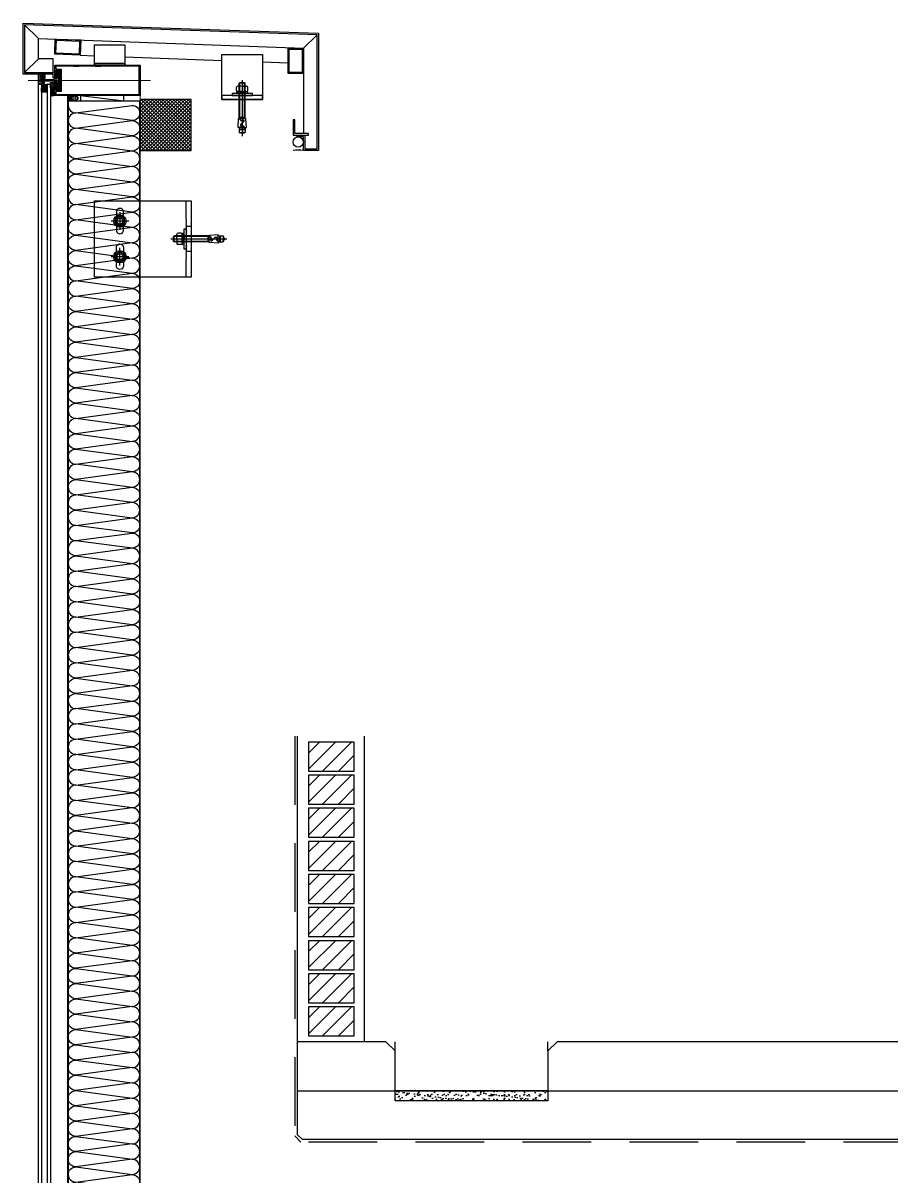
# Model space of a CAD drawing. Header units: millimetres. Extents: x 19868 to 801382, y -4805 to 85279.
# Drawn here: x 507508 to 509213, y 48114 to 50379 of the extents above; entities that cross this region are included whole.
import ezdxf

# ---------------------------------------------------------------- set-up
doc = ezdxf.new("R2010")
doc.units = ezdxf.units.MM
doc.header["$LTSCALE"] = 250
for name, pattern in [('CENTER2', [28.575, 19.05, -3.175, 3.175, -3.175]), ('HID', [2.8, 1.8, -1]), ('HIDDEN', [9.525, 6.35, -3.175])]:
    doc.linetypes.add(name, pattern=pattern)
for name, color, linetype in [('0-Sheet', 7, 'Continuous'), ('A-ETC', 8, 'Continuous'), ('A-ETC-8', 8, 'Continuous'), ('A-FIN', 6, 'Continuous'), ('A-FIN-8', 8, 'Continuous'), ('A-FIN-9', 7, 'Continuous'), ('A-HAT', 252, 'Continuous'), ('A-HAT-9', 9, 'Continuous'), ('A-HAT-WIREMESH', 9, 'g_mesh'), ('A-WALL', 3, 'Continuous'), ('A-WIN', 4, 'Continuous'), ('A-WP', 1, 'HID'), ('B-AR', 7, 'Continuous'), ('EGI', 6, 'Continuous'), ('fastener', 1, 'Continuous'), ('GLASS', 7, 'Continuous'), ('ISL', 251, 'Continuous'), ('polyamide', 6, 'Continuous'), ('S-TEEL', 4, 'Continuous'), ('SEALANT', 252, 'Continuous'), ('W200', 7, 'Continuous'), ('하부', 6, 'Continuous')]:
    doc.layers.add(name, color=color, linetype=linetype)
doc.layers.add('A-WIN-ELE', color=8, linetype='Continuous', lineweight=9)
doc.layers.add('CEN', color=1, linetype='Continuous', lineweight=9)
doc.layers.add('NOPLOT', color=191, linetype='Continuous', plot=False)
doc.styles.add('Gdim', font='')
doc.styles.get('Gdim').set_extended_font_data('Dotum')
doc.linetypes.add('g_mesh', pattern='A,10,-0.8,["X",Gdim,S=0.6,R=0,X=-0.15,Y=-0.3],-0.8', length=11.6)
pattern_1 = [(90, (-425974.36132, 38655.42335), (-0.15875, 0.079375), [0, -0.15875])]

# ---------------------------------------------------------------- blocks, each defined once
blk = doc.blocks.new('A$C17189e19')
at = {"layer": 'A-HAT-9'}
h = blk.add_hatch(dxfattribs=at)
h.set_pattern_fill('AR-SAND', color=256, scale=0.3)
h.set_pattern_definition([(37.5, (-113396.389, 321843.363), (-0.4800094, 14.6823971), [0, -11.5824, 0, -12.954, 0, -12.3825]), (7.5, (-113396.389, 321843.363), (13.4856985, 21.504753), [0, -6.2484, 0, -10.4394, 0, -4.0005]), (327.5, (-113405.761, 321843.363), (23.7297711, 0.04311554), [0, -3.81, 0, -13.716, 0, -17.907]), (317.5, (-113405.761, 321843.363), (22.9066936, 6.6878797), [0, -1.905, 0, -8.9916, 0, -10.287])])
h.paths.add_polyline_path([(0, -96), (300, -96), (300, -116), (0, -116)])
at = {"layer": 'A-FIN'}
for points in [[(-18, 0), (0, -18), (0, -116), (300, -116), (300, -18), (318, 0)], [(0, -96), (300, -96)]]:
    blk.add_lwpolyline(points, dxfattribs=at)
at = {"layer": 'NOPLOT'}
for p, q in [((0, -18), (0, 0)), ((300, -18), (300, 0))]:
    blk.add_line(p, q, dxfattribs=at)
blk = doc.blocks.new('A$Cd1522425')
at = {"layer": 'GLASS', "transparency": 33554687}
h = blk.add_hatch(dxfattribs=at)
h.set_pattern_fill('ANSI37', color=253, scale=10, angle=90, style=0)
h.set_pattern_definition([(315, (-508016.3903, -48556.2235), (0.8838834765, 0.8838834765), []), (45, (-508016.3903, -48556.2235), (-0.8838834765, 0.8838834765), [])])
h.paths.add_polyline_path([(38, -8.5, -0.198912), (38.3, -7.8, -0.112366), (25.7, -7.8, -0.198912), (26, -8.5), (26, -15.5), (27.1, -15.5), (27.1, -16.2, -0.414214), (27.8, -15.5), (36.3, -15.5, -0.414035), (37, -16.2), (37, -15.5), (38, -15.5)])
at = {"layer": 'SEALANT', "transparency": 33554687}
h = blk.add_hatch(dxfattribs=at)
h.set_pattern_fill('DOTS', color=253, scale=0.5)
h.set_pattern_definition([(360, (-494319.9528, 247536.4127), (0.396875, 0.79375), [0, -0.79375])])
edge = h.paths.add_edge_path()
edge.add_line((28.6, 1.5), (27.7, 1.6))
edge.add_line((27.7, 1.6), (26.8, 1.9))
edge.add_line((26.8, 1.9), (26, 2.3))
edge.add_line((26, 2.3), (25.3, 2.9))
edge.add_line((25.3, 2.9), (24.7, 3.6))
edge.add_line((24.7, 3.6), (24.2, 4.5))
edge.add_line((24.2, 4.5), (23.9, 5.4))
edge.add_line((23.9, 5.4), (23.8, 6.4))
edge.add_line((23.8, 6.4), (23.8, 7.4))
edge.add_line((23.8, 7.4), (23.9, 8.3))
edge.add_line((23.9, 8.3), (24.2, 9.3))
edge.add_line((24.2, 9.3), (24.7, 10.1))
edge.add_line((24.7, 10.1), (25.3, 10.8))
edge.add_line((25.3, 10.8), (26, 11.4))
edge.add_line((26, 11.4), (26.8, 11.9))
edge.add_line((26.8, 11.9), (27.7, 12.2))
edge.add_line((27.7, 12.2), (28.6, 12.2))
edge.add_line((28.6, 12.2), (28.6, 12.5))
edge.add_line((28.6, 12.5), (20, 12.5))
edge.add_arc((-80.5, 2), 101, -5.8538, 5.9479, ccw=False)
edge.add_arc((21, -8.5), 1, 90, 169.4027, ccw=False)
edge.add_line((21, -7.5), (25, -7.5))
edge.add_arc((33.7, 29.5), 38.1, 256.7521, 258.294)
edge.add_line((26, -7.7), (26, -1.5))
edge.add_line((26, -1.5), (24.2, -1.5))
edge.add_arc((24.2, 0), 1.5, 89.9999, 269.9999, ccw=False)
edge.add_line((24.2, 1.5), (28.6, 1.5))
h = blk.add_hatch(dxfattribs=at)
h.set_pattern_fill('DOTS', color=253, scale=0.5)
h.set_pattern_definition([(360, (-494319.9528, 247536.4127), (0.396875, 0.79375), [0, -0.79375])])
edge = h.paths.add_edge_path()
edge.add_line((24.7, 10.1), (25.3, 10.8))
edge.add_line((25.3, 10.8), (25.3, 10.8))
edge.add_line((25.3, 10.8), (26.9, 11.9))
edge.add_line((26.9, 11.9), (28.6, 12.5))
edge.add_line((28.6, 12.5), (20, 12.5))
edge.add_arc((-80.5, 2), 101, -5.8538, 5.9479, ccw=False)
edge.add_arc((21, -8.5), 1, 90, 169.4027, ccw=False)
edge.add_line((21, -7.5), (25, -7.5))
edge.add_arc((33.7, 29.5), 38.1, 256.7521, 258.294)
edge.add_line((26, -7.7), (26, -1.5))
edge.add_line((26, -1.5), (24.2, -1.5))
edge.add_arc((24.2, 0), 1.5, 89.9999, 269.9999, ccw=False)
edge.add_line((24.2, 1.5), (28.6, 1.5))
edge.add_arc((28.7, 6.2), 4.72, 214.6155, 269.1974, ccw=False)
edge.add_line((24.8, 3.5), (24.8, 3.5))
edge.add_line((24.8, 3.5), (24.7, 3.6))
edge.add_line((24.7, 3.6), (24.2, 4.5))
edge.add_line((24.2, 4.5), (23.9, 5.4))
edge.add_line((23.9, 5.4), (23.8, 6.4))
edge.add_line((23.8, 6.4), (23.8, 7.4))
edge.add_line((23.8, 7.4), (23.9, 8.3))
edge.add_line((23.9, 8.3), (24.2, 9.3))
edge.add_line((24.2, 9.3), (24.7, 10.1))
at = {"layer": 'SEALANT'}
h = blk.add_hatch(dxfattribs=at)
h.set_pattern_fill('DOTS', color=8, scale=10, angle=248.1986)
h.set_pattern_definition([(248.1986, (-594092.2372, -85667.5494), (0.4642384319, -0.52226806176), [0, -0.625])])
edge = h.paths.add_edge_path()
edge.add_ellipse((28.6, 6.9), major_axis=(0, 5.37), ratio=0.906309, start_angle=0, end_angle=360, ccw=False)
at = {"layer": 'SEALANT', "transparency": 33554687}
h = blk.add_hatch(dxfattribs=at)
h.set_pattern_fill('DOTS', color=253, scale=0.1, angle=270)
h.set_pattern_definition(pattern_1)
h.paths.add_polyline_path([(52.1, 2.7), (53.9, 2.7), (53.9, 3), (53.9, 3.8), (53.9, 4.5), (52.5, 4.5, -0.362029), (52, 4.9, -0.057613), (51.7, 2.5), (51.9, 2.7, -0.198912)])
at = {"layer": 'SEALANT'}
h = blk.add_hatch(dxfattribs=at)
h.set_pattern_fill('DOTS', color=8, scale=10, angle=248.1986)
h.set_pattern_definition([(248.1986, (-594092.2372, -85669.5494), (0.4642384319, -0.52226806176), [0, -0.625])])
edge = h.paths.add_edge_path()
edge.add_ellipse((28.6, -4.9), major_axis=(0, -3.37), ratio=1, start_angle=0, end_angle=360)
h = blk.add_hatch(dxfattribs=at)
h.set_pattern_fill('DASH', color=253, scale=0.5, angle=90, style=0)
h.set_pattern_definition([(270, (-531570.1055, 15906.2038), (1.5875, -1.5875), [1.5875, -1.5875])])
h.paths.add_polyline_path([(52, -14.5), (44, -14.5), (44, -4.5), (52, -4.5)])
at = {"layer": 'SEALANT', "transparency": 33554687}
h = blk.add_hatch(dxfattribs=at)
h.set_pattern_fill('ANSI37', color=253, scale=0.5)
h.set_pattern_definition([(225, (-449317.0087, -72922.338), (1.122532015, -1.122532015), []), (315, (-449317.0087, -72922.338), (1.122532015, 1.122532015), [])])
h.paths.add_polyline_path([(52, -14.5), (44, -14.5), (44, -31, -0.032752), (52, -30)])
h = blk.add_hatch(dxfattribs=at)
h.set_pattern_fill('DOTS', color=253, scale=0.1, angle=90)
h.set_pattern_definition(pattern_1)
h.paths.add_polyline_path([(52.1, -2.7), (53.9, -2.7), (53.9, -2.9), (53.9, -3.8), (53.9, -4.5), (52.5, -4.5, 0.362029), (52, -4.9, 0.057613), (51.7, -2.5), (51.9, -2.7, 0.198912)])
at = {"layer": 'B-AR'}
for points in [[(54.7, -19, 0.414214), (55.7, -20), (62, -20, 0.414214), (62.5, -19.5), (62.5, 19.5, 0.414214), (62, 20), (55.7, 20, 0.414214), (54.7, 19), (54.7, 4.7, -0.414214), (54.5, 4.5), (52.5, 4.5, -0.414214), (52, 5), (52, 30), (220, 30), (220, -30), (52, -30), (52, -5, -0.414214), (52.5, -4.5), (54.5, -4.5, -0.414214), (54.7, -4.7)], [(89.4, 28), (54.8, 28, 0.414214), (54.3, 27.5), (54.3, 22.7, 0.414214), (54.8, 22.2), (64.2, 22.2, -0.414214), (64.7, 21.7), (64.7, -21.7, -0.414214), (64.2, -22.2), (54.8, -22.2, 0.414214), (54.3, -22.7), (54.3, -27.5, 0.414214), (54.8, -28), (89.4, -28), (89.9, -27.5), (99.1, -27.5), (99.6, -28), (132.4, -28), (132.9, -27.5), (142.1, -27.5), (142.6, -28), (217, -28, 0.414214), (217.5, -27.5), (217.5, 27.5, 0.414214), (217, 28), (142.6, 28), (142.1, 27.5), (132.9, 27.5), (132.4, 28), (99.6, 28), (99.1, 27.5), (89.9, 27.5)], [(56.4, 2.7, 0.414214), (57.4, 3.7), (57.4, 4.6, -0.298217), (57.1, 5.1, -0.298217), (57.4, 5.5), (57.4, 16.3, -0.298217), (57.1, 16.8, -0.414214), (57.6, 17.3), (59.6, 17.3, -0.414214), (60.1, 16.8, -0.236068), (59.9, 16.4), (59.9, 0.4, -0.236068), (60.1, 0, -0.236068), (59.9, -0.4), (59.9, -16.4, -0.236068), (60.1, -16.8, -0.414214), (59.6, -17.3), (57.6, -17.3, -0.414214), (57.1, -16.8, -0.298217), (57.4, -16.3), (57.4, -5.5, -0.298217), (57.1, -5.1, -0.298217), (57.4, -4.6), (57.4, -3.7, 0.414214), (56.4, -2.7), (52.1, -2.7, -0.198912), (51.9, -2.7), (51, -1.8, 0.198911), (50.3, -1.5), (24.2, -1.5, -0.414214), (22.7, 0, -0.414214), (24.2, 1.5), (50.3, 1.5, 0.198912), (51, 1.8), (51.7, 2.5, -0.198912), (52.4, 2.7)]]:
    blk.add_lwpolyline(points, format="xyb", close=True, dxfattribs=at)
at = {"layer": 'CEN', "ltscale": 0.005}
blk.add_line((240, 0), (0, 0), dxfattribs=at)
at = {"layer": 'GLASS', "color": 1, "linetype": 'Continuous'}
for p, q in [((26.8, -15.5, 0), (26.8, -22.5, 0)), ((37.2, -15.5, 0), (37.2, -22.5, 0))]:
    blk.add_line(p, q, dxfattribs=at)
at = {"layer": 'GLASS', "color": 1, "linetype": 'Continuous', "elevation": 0}
blk.add_lwpolyline([(38, -8.5, -0.198912), (38.3, -7.8, -0.112366), (25.7, -7.8, -0.198912), (26, -8.5), (26, -15.5), (27.1, -15.5), (27.1, -16.2, -0.414214), (27.8, -15.5), (36.3, -15.5, -0.414035), (37, -16.2), (37, -15.5), (38, -15.5)], format="xyb", close=True, dxfattribs=at)
for points in [[(27.1, -15.5), (27.1, -22.5), (26, -22.5), (26, -15.5)], [(37, -15.5), (37, -22.5), (38, -22.5), (38, -15.5)]]:
    blk.add_lwpolyline(points, close=True, dxfattribs=at)
for points in [[(37, -16.2, 0.414214), (36.3, -15.5), (27.8, -15.5, 0.414214), (27.1, -16.2), (27.1, -22, 0.414214), (27.6, -22.5), (31.5, -22.5), (32, -22), (32.5, -22.5), (36.5, -22.5, 0.414214), (37, -22), (37, -16.2)], [(36.5, -16.2), (36.5, -21.8, -0.414214), (36.3, -22), (27.8, -22, -0.414214), (27.6, -21.8), (27.6, -16.2, -0.414214), (27.8, -16), (36.3, -16, -0.414214), (36.5, -16.2)]]:
    blk.add_lwpolyline(points, format="xyb", dxfattribs=at)
at = {"layer": 'GLASS', "color": 8, "linetype": 'Continuous'}
for centre in [(28.4, -16.7, 0), (28.4, -18.2, 0), (28.4, -19.7, 0), (28.4, -21.2, 0), (29.8, -16.7, 0), (29.8, -18.2, 0), (29.8, -19.7, 0), (29.8, -21.2, 0), (31.2, -16.7, 0), (31.2, -18.2, 0), (31.2, -19.7, 0), (31.2, -21.2, 0), (32.8, -16.7, 0), (32.8, -18.2, 0), (32.8, -19.7, 0), (32.8, -21.2, 0), (34.2, -16.7, 0), (34.2, -18.2, 0), (34.2, -19.7, 0), (34.2, -21.2, 0), (35.8, -16.7, 0), (35.8, -18.2, 0), (35.8, -19.7, 0), (35.8, -21.2, 0)]:
    blk.add_circle(centre, 0.65, dxfattribs=at)
at = {"layer": 'polyamide', "color": 5}
blk.add_lwpolyline([(60.3, 17.8), (60.3, 0), (60.3, 17.8), (56.9, 17.8), (56.9, 3.5), (56.4, 3), (53.9, 3), (53.9, 3.8), (54.4, 4.3), (54.9, 4.3), (54.9, 6.4), (55.2, 6.7), (55.2, 17), (54.9, 17), (54.9, 19), (55.4, 19.5), (61.8, 19.5), (62.3, 19), (62.3, 17), (62, 17), (62, 6.5), (62.3, 6.5), (62.3, 2), (62, 2), (62, -2), (62.3, -2), (62.3, -6.5), (62, -6.5), (62, -17), (62.3, -17), (62.3, -19), (61.8, -19.5), (55.4, -19.5), (54.9, -19), (54.9, -17), (55.2, -17), (55.2, -6.7), (54.9, -6.4), (54.9, -4.3), (54.4, -4.3), (53.9, -3.8), (53.9, -2.9), (56.4, -2.9), (56.9, -3.4), (56.9, -17.8), (60.3, -17.8), (60.3, 0)], dxfattribs=at)
at = {"layer": 'SEALANT', "color": 4, "elevation": 0}
blk.add_lwpolyline([(20, -8.5, 0.051914), (20, 12.5)], format="xyb", dxfattribs=at)
at = {"layer": 'SEALANT', "color": 4}
blk.add_lwpolyline([(52, -14.5), (44, -14.5), (44, -4.5), (52, -4.5)], close=True, dxfattribs=at)
blk.add_lwpolyline([(52, -30, 0.032752), (44, -31)], format="xyb", dxfattribs=at)
at = {"layer": 'SEALANT', "color": 8}
for centre, start, end in [((40.6, 5.1), 346.7784, 359.2245), ((40.6, -5.1), 0.7755, 13.2216)]:
    blk.add_arc(centre, 11.4, start, end, dxfattribs=at)
at = {"layer": 'SEALANT', "color": 4, "extrusion": (0, 0, -1)}
blk.add_ellipse((28.6, 6.9), major_axis=(0, 5.37), ratio=0.906309, dxfattribs=at)
at = {"layer": 'SEALANT', "color": 4}
blk.add_ellipse((28.6, -4.9, 0), major_axis=(0, -3.37), ratio=1, dxfattribs=at)
blk = doc.blocks.new('m12 set anchor')
at = {"layer": 'A-ETC-8', "color": 1}
for p, q in [((0, 26), (0, -84)), ((-11, 5.5), (-11, 12.5)), ((-10.8, 3), (-0.5, 4)), ((-10.8, 0), (-10.8, 3)), ((-10.8, 0), (-0.5, 1)), ((-10.8, 0), (0.5, 0)), ((0, 14), (-9.5, 14)), ((0, 4), (-9.5, 4)), ((-4.8, 21), (-6, 19.8)), ((-6, 19.8), (6, 19.8)), ((-6, -49), (-6, 19.8)), ((-5.5, 5.5), (-5.5, 12.5)), ((-4.8, 21), (4.8, 21)), ((-4.8, -49), (-4.8, 21)), ((-0.5, 1), (-0.5, 4)), ((10.7, 3), (-0.5, 3)), ((0, 14), (9.5, 14)), ((0, 4), (9.5, 4)), ((0.5, 2), (10.7, 3)), ((0.5, -1), (0.5, 2)), ((0.5, -1), (10.7, 0)), ((6, 19.8), (4.8, 21)), ((4.8, -49), (4.8, 21)), ((5.5, 5.5), (5.5, 12.5)), ((6, -49), (6, 19.8)), ((10.7, 0), (10.7, 3)), ((11, 5.5), (11, 12.5)), ((-8.2, -67), (-7, -49)), ((-3.6, -67), (-8.2, -67)), ((-7, -49), (0, -49)), ((6, -46.6), (-6, -46.6)), ((-6, -67), (-6, -76.6)), ((2.6, -60.8), (-3.6, -54.7)), ((2.9, -60.5), (-3.2, -54.4)), ((-2.4, -64.1), (1.2, -64.1)), ((-2.4, -64.6), (1.2, -64.6)), ((-2.4, -67), (0, -67)), ((0, -49), (3.9, -49)), ((0, -67), (8.2, -67)), ((7, -49), (4.4, -49)), ((6, -67), (6, -76.6)), ((8.2, -67), (7, -49)), ((6, -69.4), (-6, -69.4)), ((6, -70.6), (-6, -70.6)), ((0, -79), (-6, -76.6)), ((-6, -76.6), (0, -76.6)), ((6, -76.6), (0, -76.6)), ((0, -79), (6, -76.6))]:
    blk.add_line(p, q, dxfattribs=at)
for centre, radius, start, end in [((-9.5, 12.5), 1.47, 90, 180), ((-9.5, 5.5), 1.47, 180, 270), ((-7, 12.5), 1.47, 0, 90), ((-7, 5.5), 1.47, 270, 0), ((-4, 12.5), 1.47, 90, 180), ((-4, 5.5), 1.47, 180, 270), ((4, 12.5), 1.47, 0, 90), ((4, 5.5), 1.47, 270, 0), ((7, 12.5), 1.47, 90, 180), ((7, 5.5), 1.47, 180, 270), ((9.5, 12.5), 1.47, 0, 90), ((9.5, 5.5), 1.47, 270, 0), ((-2.4, -53.5), 1.68, 45, 225), ((-2.4, -65.8), 1.68, 90, 225.5847), ((-2.4, -53.5), 1.2, 45, 225), ((-2.4, -65.8), 1.2, 90, 270), ((1, -50.1), 3.6, 225, 18.0378), ((1, -50.1), 3.12, 225, 20.9333), ((1.2, -62.2), 2.4, 270, 45), ((1.2, -62.2), 1.92, 270, 45)]:
    blk.add_arc(centre, radius, start, end, dxfattribs=at)
blk = doc.blocks.new('A$C34c8856c')
at = {"layer": 'fastener', "linetype": 'CENTER2'}
for p, q in [((-140, 52.2, 0), (-140, 17.8, 0)), ((-122.8, 35, 0), (-157.2, 35, 0)), ((-140, -52.2, 0), (-140, -17.8, 0)), ((-122.8, -35, 0), (-157.2, -35, 0))]:
    blk.add_line(p, q, dxfattribs=at)
at = {"layer": 'fastener'}
for points in [[(-140, 45.4), (-149, 40.2), (-149, 29.8), (-140, 24.6), (-131, 29.8), (-131, 40.2)], [(-140, -45.4), (-149, -40.2), (-149, -29.8), (-140, -24.6), (-131, -29.8), (-131, -40.2)]]:
    blk.add_lwpolyline(points, close=True, dxfattribs=at)
for centre, radius in [((-140, 35, 0), 12.2), ((-140, 35, 0), 9), ((-140, -35, 0), 12.2), ((-140, -35, 0), 9)]:
    blk.add_circle(centre, radius, dxfattribs=at)
at = {"layer": 'fastener', "linetype": 'HIDDEN'}
for centre in [(-140, 35, 0), (-140, -35, 0)]:
    blk.add_circle(centre, 6, dxfattribs=at)
at = {"layer": 'S-TEEL'}
for points in [[(-190, 75), (0, 75), (0, -75), (-190, -75)], [(-14, -20), (-14, 20), (-10, 20), (-9, 19), (-10, 18), (-9, 17), (-10, 16), (-9, 15), (-10, 14), (-9, 13), (-10, 12), (-9, 11), (-10, 10), (-9, 9), (-10, 8), (-9, 7), (-10, 6), (-9, 5), (-10, 4), (-9, 3), (-10, 2), (-9, 1), (-10, 0), (-9, -1), (-10, -2), (-9, -3), (-10, -4), (-9, -5), (-10, -6), (-9, -7), (-10, -8), (-9, -9), (-10, -10), (-9, -11), (-10, -12), (-9, -13), (-10, -14), (-9, -15), (-10, -16), (-9, -17), (-10, -18), (-9, -19), (-10, -20)]]:
    blk.add_lwpolyline(points, close=True, dxfattribs=at)
blk.add_lwpolyline([(-10, 40), (-10, 75), (0, 75), (0, -75), (-10, -75), (-10, -40), (-9, -39), (-10, -38), (-9, -37), (-10, -36), (-9, -35), (-10, -34), (-9, -33), (-10, -32), (-9, -31), (-10, -30), (-9, -29), (-10, -28), (-9, -27), (-10, -26), (-9, -25), (-10, -24), (-9, -23), (-10, -22), (-9, -21), (-10, -20), (-9, -19), (-10, -18), (-9, -17), (-10, -16), (-9, -15), (-10, -14), (-9, -13), (-10, -12), (-9, -11), (-10, -10), (-9, -9), (-10, -8), (-9, -7), (-10, -6), (-9, -5), (-10, -4), (-9, -3), (-10, -2), (-9, -1), (-10, 0), (-9, 1), (-10, 2), (-9, 3), (-10, 4), (-9, 5), (-10, 6), (-9, 7), (-10, 8), (-9, 9), (-10, 10), (-9, 11), (-10, 12), (-9, 13), (-10, 14), (-9, 15), (-10, 16), (-9, 17), (-10, 18), (-9, 19), (-10, 20), (-9, 21), (-10, 22), (-9, 23), (-10, 24), (-9, 25), (-10, 26), (-9, 27), (-10, 28), (-9, 29), (-10, 30), (-9, 31), (-10, 32), (-9, 33), (-10, 34), (-9, 35), (-10, 36), (-9, 37), (-10, 38), (-9, 39), (-10, 40)], dxfattribs=at)
for points in [[(-146.7, 15, 0.745357), (-133.3, 15, 0.072565), (-133, 17), (-133, 53, 0.072565), (-133.3, 55, 0.745355), (-146.7, 55, 0.072565), (-147, 53), (-147, 17, 0.072565)], [(-146.7, -15, -0.745357), (-133.3, -15, -0.072565), (-133, -17), (-133, -53, -0.072565), (-133.3, -55, -0.745355), (-146.7, -55, -0.072565), (-147, -53), (-147, -17, -0.072565)]]:
    blk.add_lwpolyline(points, format="xyb", close=True, dxfattribs=at)
at = {"layer": 'S-TEEL', "color": 1}
blk.add_lwpolyline([(0, -25), (-9, -25), (-9, 25), (0, 25)], close=True, dxfattribs=at)
at = {"layer": 'fastener', "rotation": 90}
blk.add_blockref('m12 set anchor', (-14, 0), dxfattribs=at)
blk = doc.blocks.new('M12-STUD ANCHOR')
at = {"layer": 'A-ETC-8'}
for p, q in [((22.7, 48), (23.9, 49.2)), ((34.7, 48), (22.7, 48)), ((22.7, -20.8), (22.7, 48)), ((33.5, 49.2), (23.9, 49.2)), ((23.9, -20.8), (23.9, 49.2)), ((28.7, 54.2), (28.7, -55.8)), ((33.5, 49.2), (34.7, 48)), ((33.5, -20.8), (33.5, 49.2)), ((34.7, -20.8), (34.7, 48)), ((17.8, 33.7), (17.8, 40.7)), ((28.2, 30.2), (18, 31.2)), ((18, 28.2), (18, 31.2)), ((18, 31.2), (29.2, 31.2)), ((28.2, 27.2), (18, 28.2)), ((28.7, 42.2), (19.2, 42.2)), ((28.7, 32.2), (19.2, 32.2)), ((23.3, 33.7), (23.3, 40.7)), ((28.2, 27.2), (28.2, 30.2)), ((39.5, 28.2), (28.2, 28.2)), ((28.7, 42.2), (38.2, 42.2)), ((28.7, 32.2), (38.2, 32.2)), ((29.2, 29.2), (29.2, 32.2)), ((39.5, 31.2), (29.2, 32.2)), ((39.5, 28.2), (29.2, 29.2)), ((34.2, 33.7), (34.2, 40.7)), ((39.5, 28.2), (39.5, 31.2)), ((39.7, 33.7), (39.7, 40.7)), ((20.5, -38.8), (21.7, -20.8)), ((21.7, -20.8), (24.3, -20.8)), ((22.7, -18.4), (34.7, -18.4)), ((28.7, -20.8), (24.8, -20.8)), ((35.7, -20.8), (28.7, -20.8)), ((36.9, -38.8), (35.7, -20.8)), ((28.7, -38.8), (20.5, -38.8)), ((22.7, -38.8), (22.7, -48.4)), ((22.7, -41.2), (34.7, -41.2)), ((22.7, -42.4), (34.7, -42.4)), ((25.8, -32.3), (32, -26.1)), ((26.2, -32.6), (32.3, -26.5)), ((31.1, -35.9), (27.5, -35.9)), ((31.1, -36.4), (27.5, -36.4)), ((31.1, -38.8), (28.7, -38.8)), ((32.3, -38.8), (36.9, -38.8)), ((34.7, -38.8), (34.7, -48.4)), ((22.7, -48.4), (28.7, -48.4)), ((28.7, -50.8), (22.7, -48.4)), ((28.7, -50.8), (34.7, -48.4)), ((34.7, -48.4), (28.7, -48.4))]:
    blk.add_line(p, q, dxfattribs=at)
for centre, radius, start, end in [((19.2, 40.7), 1.47, 90, 180), ((19.2, 33.7), 1.47, 180, 270), ((21.8, 40.7), 1.47, 360, 90), ((21.8, 33.7), 1.47, 270, 360), ((24.7, 40.7), 1.47, 90, 180), ((24.7, 33.7), 1.47, 180, 270), ((32.8, 40.7), 1.47, 360, 90), ((32.8, 33.7), 1.47, 270, 360), ((35.7, 40.7), 1.47, 90, 180), ((35.7, 33.7), 1.47, 180, 270), ((38.2, 40.7), 1.47, 360, 90), ((38.2, 33.7), 1.47, 270, 360), ((27.7, -21.9), 3.6, 161.9622, 315), ((27.7, -21.9), 3.12, 159.0667, 315), ((27.5, -34), 2.4, 135, 270), ((27.5, -34), 1.92, 135, 270), ((31.1, -25.3), 1.68, 315, 135), ((31.1, -25.3), 1.2, 315, 135), ((31.1, -37.6), 1.68, 314.4153, 90), ((31.1, -37.6), 1.2, 270, 90)]:
    blk.add_arc(centre, radius, start, end, dxfattribs=at)
blk = doc.blocks.new('A$C7453124a')
at = {"layer": 'A-ETC-8'}
for points in [[(-40, 88.4), (40, 88.4), (40, 0), (-40, 0)], [(-40, 8), (-40, 0), (40, 0), (40, 8)], [(-20, 8), (20, 8), (20, 12), (-20, 12)]]:
    blk.add_lwpolyline(points, close=True, dxfattribs=at)
blk.add_blockref('M12-STUD ANCHOR', (-28.7, -16.2), dxfattribs=at)
blk = doc.blocks.new('A$C057cb786')
at = {"layer": 'A-ETC-8'}
for p, q in [((-300, 119.9), (-327, 146.9)), ((220, 100.9), (247, 127)), ((-327, 53), (-300, 80)), ((-217.9, 86.9), (-190, 85.9)), ((-130, 83.7), (60, 76.7)), ((140, 73.8), (190, 72))]:
    blk.add_line(p, q, dxfattribs=at)
for points in [[(-300, 119.9), (220, 100.9), (220, -67)], [(-271, 53), (-271, 80), (-300, 80), (-300, 119.9)]]:
    blk.add_lwpolyline(points, dxfattribs=at)
for points in [[(-266.8, 118.7), (-216.8, 116.9), (-217.9, 86.9), (-267.9, 88.7)], [(-264.6, 116.3), (-219.2, 114.7), (-220.1, 89.3), (-265.5, 91)], [(-190, 107.5), (-130, 107.5), (-130, 67.5), (-190, 67.5)], [(220, 100.9), (220, 50.9), (190, 50.9), (190, 100.9)], [(217.7, 98.6), (217.7, 53.2), (192.3, 53.2), (192.3, 98.6)], [(-190, 67.5), (-130, 67.5), (-130, 70.5), (-190, 70.5)], [(200, -70), (230, -70), (230, -67), (203, -67), (203, -40), (200, -40)]]:
    blk.add_lwpolyline(points, close=True, dxfattribs=at)
blk.add_arc((210, -163.7), 64.5, 81.0843, 98.9157, dxfattribs=at)
blk.add_ellipse((210, -83.5), major_axis=(0, 10), ratio=0.999542, dxfattribs=at)
at = {"layer": 'A-FIN-9'}
blk.add_lwpolyline([(-271, 42.8), (-271, 50), (-330, 50), (-330, 150), (250, 130), (250, -100), (220, -100), (220, -73), (208, -73), (208, -70), (223, -70), (223, -97), (247, -97), (247, 127.1), (-327, 146.9), (-327, 53), (-268, 53), (-268, 42.8)], close=True, dxfattribs=at)
at = {"layer": 'A-ETC-8'}
blk.add_blockref('A$C7453124a', (100, 0), dxfattribs=at)

msp = doc.modelspace()

# ---------------------------------------------------------------- hatches: boundary and pattern name
at = {"layer": 'A-ETC'}
h = msp.add_hatch(dxfattribs=at)
h.set_pattern_fill('ANSI37', color=251, scale=40, style=0)
h.set_pattern_definition([(45, (563382.7843, 52441.2725), (-3.5355339, 3.5355339), []), (135, (563382.7843, 52441.2725), (-3.5355339, -3.5355339), [])])
h.paths.add_polyline_path([(507838.2, 50128.9), (507838.2, 50228.9), (507738.2, 50228.9), (507738.2, 50128.9)])
at = {"layer": 'A-HAT', "lineweight": -3}
h = msp.add_hatch(dxfattribs=at)
h.set_pattern_fill('ANSI31', color=256, scale=7, style=0)
h.set_pattern_definition([(45, (424982.234, 51289.054), (-15.715448, 15.715448), [])])
h.paths.add_polyline_path([(508158.2, 48967.4), (508068.2, 48967.4), (508068.2, 48910.4), (508158.2, 48910.4)])
h = msp.add_hatch(dxfattribs=at)
h.set_pattern_fill('ANSI31', color=256, scale=7, style=0)
h.set_pattern_definition([(45, (424982.234, 51224.054), (-15.715448, 15.715448), [])])
h.paths.add_polyline_path([(508158.2, 48902.4), (508068.2, 48902.4), (508068.2, 48845.4), (508158.2, 48845.4)])
h = msp.add_hatch(dxfattribs=at)
h.set_pattern_fill('ANSI31', color=256, scale=7, style=0)
h.set_pattern_definition([(45, (424982.234, 51159.054), (-15.715448, 15.715448), [])])
h.paths.add_polyline_path([(508158.2, 48837.4), (508068.2, 48837.4), (508068.2, 48780.4), (508158.2, 48780.4)])
h = msp.add_hatch(dxfattribs=at)
h.set_pattern_fill('ANSI31', color=256, scale=7, style=0)
h.set_pattern_definition([(45, (424982.234, 51094.054), (-15.715448, 15.715448), [])])
h.paths.add_polyline_path([(508158.2, 48772.4), (508068.2, 48772.4), (508068.2, 48715.4), (508158.2, 48715.4)])
h = msp.add_hatch(dxfattribs=at)
h.set_pattern_fill('ANSI31', color=256, scale=7, style=0)
h.set_pattern_definition([(45, (424982.234, 51029.054), (-15.715448, 15.715448), [])])
h.paths.add_polyline_path([(508158.2, 48707.4), (508068.2, 48707.4), (508068.2, 48650.4), (508158.2, 48650.4)])
h = msp.add_hatch(dxfattribs=at)
h.set_pattern_fill('ANSI31', color=256, scale=7, style=0)
h.set_pattern_definition([(45, (424982.234, 50964.054), (-15.715448, 15.715448), [])])
h.paths.add_polyline_path([(508158.2, 48642.4), (508068.2, 48642.4), (508068.2, 48585.4), (508158.2, 48585.4)])
h = msp.add_hatch(dxfattribs=at)
h.set_pattern_fill('ANSI31', color=256, scale=7, style=0)
h.set_pattern_definition([(45, (424982.234, 50899.054), (-15.715448, 15.715448), [])])
h.paths.add_polyline_path([(508158.2, 48577.4), (508068.2, 48577.4), (508068.2, 48520.4), (508158.2, 48520.4)])
h = msp.add_hatch(dxfattribs=at)
h.set_pattern_fill('ANSI31', color=256, scale=7, style=0)
h.set_pattern_definition([(45, (424982.234, 50834.054), (-15.715448, 15.715448), [])])
h.paths.add_polyline_path([(508158.2, 48512.4), (508068.2, 48512.4), (508068.2, 48455.4), (508158.2, 48455.4)])
h = msp.add_hatch(dxfattribs=at)
h.set_pattern_fill('ANSI31', color=256, scale=7, style=0)
h.set_pattern_definition([(45, (424982.234, 50769.054), (-15.715448, 15.715448), [])])
h.paths.add_polyline_path([(508158.2, 48447.4), (508068.2, 48447.4), (508068.2, 48390.4), (508158.2, 48390.4)])
at = {"layer": 'SEALANT', "transparency": 33554687}
h = msp.add_hatch(dxfattribs=at)
h.set_pattern_fill('DOTS', color=8, scale=0.5, angle=270, style=0)
h.set_pattern_definition([(270, (-12614109.2256, -106559.1399), (0.79375, -0.396875), [0, -0.79375])])
edge = h.paths.add_edge_path()
edge.add_ellipse((507609.5, 50231.5), major_axis=(6.47, 0), ratio=0.77258, start_angle=0, end_angle=360)

# ---------------------------------------------------------------- linework, layer by layer
at = {"layer": '0-Sheet'}
for p, q in [((507570.2, 50271.7), (507567.2, 50271.7)), ((507570.2, 50278.9), (507570.2, 50271.7))]:
    msp.add_line(p, q, dxfattribs=at)
at = {"layer": 'A-ETC', "color": 1}
msp.add_lwpolyline([(507838.2, 50128.9), (507838.2, 50228.9), (507738.2, 50228.9), (507738.2, 50128.9), (507838.2, 50128.9)], dxfattribs=at)
at = {"layer": 'A-FIN'}
for p, q in [((508178.2, 48378.9), (508178.2, 48978.9)), ((508220.2, 48378.9), (508046.2, 48378.9)), ((510730.2, 48378.9), (508556.2, 48378.9))]:
    msp.add_line(p, q, dxfattribs=at)
at = {"layer": 'A-FIN-8'}
for p, q in [((508046.2, 48978.9), (508046.2, 48197.1)), ((508056.4, 48186.9), (508046.2, 48197.1)), ((510720, 48186.9), (508056.4, 48186.9))]:
    msp.add_line(p, q, dxfattribs=at)
at = {"layer": 'A-HAT-WIREMESH', "ltscale": 0.6}
msp.add_line((508046.2, 48282.9), (510712.9, 48282.9), dxfattribs=at)
at = {"layer": 'A-WALL'}
for points in [[(508068.2, 48967.4), (508068.2, 48910.4), (508158.2, 48910.4), (508158.2, 48967.4)], [(508068.2, 48902.4), (508068.2, 48845.4), (508158.2, 48845.4), (508158.2, 48902.4)], [(508068.2, 48837.4), (508068.2, 48780.4), (508158.2, 48780.4), (508158.2, 48837.4)], [(508068.2, 48772.4), (508068.2, 48715.4), (508158.2, 48715.4), (508158.2, 48772.4)], [(508068.2, 48707.4), (508068.2, 48650.4), (508158.2, 48650.4), (508158.2, 48707.4)], [(508068.2, 48642.4), (508068.2, 48585.4), (508158.2, 48585.4), (508158.2, 48642.4)], [(508068.2, 48577.4), (508068.2, 48520.4), (508158.2, 48520.4), (508158.2, 48577.4)], [(508068.2, 48512.4), (508068.2, 48455.4), (508158.2, 48455.4), (508158.2, 48512.4)], [(508068.2, 48447.4), (508068.2, 48390.4), (508158.2, 48390.4), (508158.2, 48447.4)]]:
    msp.add_lwpolyline(points, close=True, dxfattribs=at)
at = {"layer": 'A-WIN'}
for points in [[(507544.2, 47637.4, -0.414214), (507543.2, 47636.4), (507539.2, 47636.4, -0.414214), (507538.2, 47637.4), (507538.2, 50258, -0.414214), (507539.2, 50259), (507543.2, 50259, -0.414214), (507544.2, 50258)], [(507562.2, 47637.4, -0.414214), (507561.2, 47636.4), (507557.2, 47636.4, -0.414214), (507556.2, 47637.4), (507556.2, 50258, -0.414214), (507557.2, 50259), (507561.2, 50259, -0.414214), (507562.2, 50258)]]:
    msp.add_lwpolyline(points, format="xyb", close=True, dxfattribs=at)
at = {"layer": 'A-WIN-ELE'}
msp.add_lwpolyline([(507738.2, 34958.9), (507738.2, 50236.5)], dxfattribs=at)
at = {"layer": 'A-WP', "ltscale": 0.3}
for p, q in [((508041.2, 48978.9), (508041.2, 48194.1)), ((508053.4, 48181.9), (508041.2, 48194.1)), ((510723.1, 48181.9), (508053.4, 48181.9))]:
    msp.add_line(p, q, dxfattribs=at)
at = {"layer": 'EGI', "color": 8}
for p, q in [((507620.8, 50236.5), (507705.8, 50226.5)), ((507737, 47698.9, 0), (507737, 50196.5, 0)), ((507738.2, 47698.9, 0), (507738.2, 50196.5, 0))]:
    msp.add_line(p, q, dxfattribs=at)
at = {"layer": 'EGI'}
msp.add_lwpolyline([(507595.8, 50225.3, -0.414214), (507597, 50226.5), (507737, 50226.5, -0.414214), (507738.2, 50225.3), (507738.2, 50196.5), (507737, 50196.5), (507737, 50225.3), (507597, 50225.3), (507597, 47670.1), (507737, 47670.1), (507737, 47698.9), (507738.2, 47698.9), (507738.2, 47670.1, -0.414214), (507737, 47668.9), (507597, 47668.9, -0.414214), (507595.8, 47670.1), (507595.8, 50225.3)], format="xyb", dxfattribs=at)
at = {"layer": 'ISL'}
msp.add_lwpolyline([(507620.8, 50226.5), (507705.8, 50226.5), (507705.8, 50236.5), (507620.8, 50236.5)], close=True, dxfattribs=at)
for points in [[(507597, 50217.4, 0.414316), (507612, 50202.4), (507722, 50217.4, -0.414316), (507737, 50202.4, -0.414316), (507722, 50187.4), (507612, 50202.4, 0.414316), (507597, 50187.4)], [(507597, 50187.4, 0.414316), (507612, 50172.5), (507722, 50187.4, -0.414316), (507737, 50172.4, -0.414316), (507722, 50157.5), (507612, 50172.4, 0.414316), (507597, 50157.4)], [(507597, 50157.5, 0.414316), (507612, 50142.5), (507722, 50157.4, -0.414316), (507737, 50142.5, -0.414316), (507722, 50127.5), (507612, 50142.4, 0.414316), (507597, 50127.5)], [(507597, 50097.5, -0.414316), (507612, 50112.5), (507722, 50097.5, 0.414316), (507737, 50112.5, 0.414316), (507722, 50127.5), (507612, 50112.5, -0.414316), (507597, 50127.5)], [(507597, 50067.5, -0.414316), (507612, 50082.5), (507722, 50067.5, 0.414316), (507737, 50082.5, 0.414316), (507722, 50097.5), (507612, 50082.5, -0.414316), (507597, 50097.5)], [(507597, 50067.5, 0.414316), (507612, 50052.5), (507722, 50067.5, -0.414316), (507737, 50052.5, -0.414316), (507722, 50037.5), (507612, 50052.5, 0.414316), (507597, 50037.5)], [(507597, 50037.5, 0.414316), (507612, 50022.5), (507722, 50037.5, -0.414316), (507737, 50022.5, -0.414316), (507722, 50007.5), (507612, 50022.5, 0.414316), (507597, 50007.5)], [(507597, 50007.5, 0.414316), (507612, 49992.5), (507722, 50007.5, -0.414316), (507737, 49992.5, -0.414316), (507722, 49977.5), (507612, 49992.5, 0.414316), (507597, 49977.5)], [(507597, 49947.5, -0.414316), (507612, 49962.5), (507722, 49947.5, 0.414316), (507737, 49962.5, 0.414316), (507722, 49977.5), (507612, 49962.5, -0.414316), (507597, 49977.5)], [(507597, 49917.5, -0.414316), (507612, 49932.5), (507722, 49917.6, 0.414316), (507737, 49932.5, 0.414316), (507722, 49947.5), (507612, 49932.6, -0.414316), (507597, 49947.5)], [(507597, 49887.6, -0.414316), (507612, 49902.5), (507722, 49887.6, 0.414316), (507737, 49902.6, 0.414316), (507722, 49917.5), (507612, 49902.6, -0.414316), (507597, 49917.6)], [(507597, 49887.6, 0.414316), (507612, 49872.6), (507722, 49887.6, -0.414316), (507737, 49872.6, -0.414316), (507722, 49857.6), (507612, 49872.6, 0.414316), (507597, 49857.6)], [(507597, 49857.6, 0.414316), (507612, 49842.6), (507722, 49857.6, -0.414316), (507737, 49842.6, -0.414316), (507722, 49827.6), (507612, 49842.6, 0.414316), (507597, 49827.6)], [(507597, 49797.6, -0.414316), (507612, 49812.6), (507722, 49797.6, 0.414316), (507737, 49812.6, 0.414316), (507722, 49827.6), (507612, 49812.6, -0.414316), (507597, 49827.6)], [(507597, 49767.6, -0.414316), (507612, 49782.6), (507722, 49767.6, 0.414316), (507737, 49782.6, 0.414316), (507722, 49797.6), (507612, 49782.6, -0.414316), (507597, 49797.6)], [(507597, 49737.6, -0.414316), (507612, 49752.6), (507722, 49737.6, 0.414316), (507737, 49752.6, 0.414316), (507722, 49767.6), (507612, 49752.6, -0.414316), (507597, 49767.6)], [(507597, 49707.6, -0.414316), (507612, 49722.6), (507722, 49707.6, 0.414316), (507737, 49722.6, 0.414316), (507722, 49737.6), (507612, 49722.6, -0.414316), (507597, 49737.6)], [(507597, 49677.6, -0.414316), (507612, 49692.6), (507722, 49677.6, 0.414316), (507737, 49692.6, 0.414316), (507722, 49707.6), (507612, 49692.6, -0.414316), (507597, 49707.6)], [(507597, 49647.6, -0.414316), (507612, 49662.6), (507722, 49647.6, 0.414316), (507737, 49662.6, 0.414316), (507722, 49677.6), (507612, 49662.6, -0.414316), (507597, 49677.6)], [(507597, 49617.6, -0.414316), (507612, 49632.6), (507722, 49617.7, 0.414316), (507737, 49632.6, 0.414316), (507722, 49647.6), (507612, 49632.7, -0.414316), (507597, 49647.6)], [(507597, 49617.7, 0.414316), (507612, 49602.7), (507722, 49617.6, -0.414316), (507737, 49602.7, -0.414316), (507722, 49587.7), (507612, 49602.6, 0.414316), (507597, 49587.7)], [(507597, 49557.7, -0.414316), (507612, 49572.7), (507722, 49557.7, 0.414316), (507737, 49572.7, 0.414316), (507722, 49587.7), (507612, 49572.7, -0.414316), (507597, 49587.7)], [(507597, 49527.7, -0.414316), (507612, 49542.7), (507722, 49527.7, 0.414316), (507737, 49542.7, 0.414316), (507722, 49557.7), (507612, 49542.7, -0.414316), (507597, 49557.7)], [(507597, 49527.7, 0.414316), (507612, 49512.7), (507722, 49527.7, -0.414316), (507737, 49512.7, -0.414316), (507722, 49497.7), (507612, 49512.7, 0.414316), (507597, 49497.7)], [(507597, 49467.7, -0.414316), (507612, 49482.7), (507722, 49467.7, 0.414316), (507737, 49482.7, 0.414316), (507722, 49497.7), (507612, 49482.7, -0.414316), (507597, 49497.7)], [(507597, 49467.7, 0.414316), (507612, 49452.7), (507722, 49467.7, -0.414316), (507737, 49452.7, -0.414316), (507722, 49437.7), (507612, 49452.7, 0.414316), (507597, 49437.7)], [(507597, 49407.7, -0.414316), (507612, 49422.7), (507722, 49407.7, 0.414316), (507737, 49422.7, 0.414316), (507722, 49437.7), (507612, 49422.7, -0.414316), (507597, 49437.7)], [(507597, 49407.7, 0.414316), (507612, 49392.8), (507722, 49407.7, -0.414316), (507737, 49392.7, -0.414316), (507722, 49377.8), (507612, 49392.7, 0.414316), (507597, 49377.7)], [(507597, 49377.8, 0.414316), (507612, 49362.8), (507722, 49377.7, -0.414316), (507737, 49362.8, -0.414316), (507722, 49347.8), (507612, 49362.7, 0.414316), (507597, 49347.8)], [(507597, 49317.8, -0.414316), (507612, 49332.8), (507722, 49317.8, 0.414316), (507737, 49332.8, 0.414316), (507722, 49347.8), (507612, 49332.8, -0.414316), (507597, 49347.8)], [(507597, 49317.8, 0.414316), (507612, 49302.8), (507722, 49317.8, -0.414316), (507737, 49302.8, -0.414316), (507722, 49287.8), (507612, 49302.8, 0.414316), (507597, 49287.8)], [(507597, 49287.8, 0.414316), (507612, 49272.8), (507722, 49287.8, -0.414316), (507737, 49272.8, -0.414316), (507722, 49257.8), (507612, 49272.8, 0.414316), (507597, 49257.8)], [(507597, 49257.8, 0.414316), (507612, 49242.8), (507722, 49257.8, -0.414316), (507737, 49242.8, -0.414316), (507722, 49227.8), (507612, 49242.8, 0.414316), (507597, 49227.8)], [(507597, 49227.8, 0.414316), (507612, 49212.8), (507722, 49227.8, -0.414316), (507737, 49212.8, -0.414316), (507722, 49197.8), (507612, 49212.8, 0.414316), (507597, 49197.8)], [(507597, 49197.8, 0.414316), (507612, 49182.8), (507722, 49197.8, -0.414316), (507737, 49182.8, -0.414316), (507722, 49167.8), (507612, 49182.8, 0.414316), (507597, 49167.8)], [(507597, 49167.8, 0.414316), (507612, 49152.8), (507722, 49167.8, -0.414316), (507737, 49152.8, -0.414316), (507722, 49137.8), (507612, 49152.8, 0.414316), (507597, 49137.8)], [(507597, 49137.8, 0.414316), (507612, 49122.8), (507722, 49137.8, -0.414316), (507737, 49122.8, -0.414316), (507722, 49107.8), (507612, 49122.8, 0.414316), (507597, 49107.8)], [(507597, 49077.8, -0.414316), (507612, 49092.8), (507722, 49077.9, 0.414316), (507737, 49092.8, 0.414316), (507722, 49107.8), (507612, 49092.9, -0.414316), (507597, 49107.8)], [(507597, 49047.9, -0.414316), (507612, 49062.8), (507722, 49047.9, 0.414316), (507737, 49062.9, 0.414316), (507722, 49077.8), (507612, 49062.9, -0.414316), (507597, 49077.9)], [(507597, 49047.9, 0.414316), (507612, 49032.9), (507722, 49047.9, -0.414316), (507737, 49032.9, -0.414316), (507722, 49017.9), (507612, 49032.9, 0.414316), (507597, 49017.9)], [(507597, 49017.9, 0.414316), (507612, 49002.9), (507722, 49017.9, -0.414316), (507737, 49002.9, -0.414316), (507722, 48987.9), (507612, 49002.9, 0.414316), (507597, 48987.9)], [(507597, 48987.9, 0.414316), (507612, 48972.9), (507722, 48987.9, -0.414316), (507737, 48972.9, -0.414316), (507722, 48957.9), (507612, 48972.9, 0.414316), (507597, 48957.9)], [(507597, 48957.9, 0.414316), (507612, 48942.9), (507722, 48957.9, -0.414316), (507737, 48942.9, -0.414316), (507722, 48927.9), (507612, 48942.9, 0.414316), (507597, 48927.9)], [(507597, 48927.9, 0.414316), (507612, 48912.9), (507722, 48927.9, -0.414316), (507737, 48912.9, -0.414316), (507722, 48897.9), (507612, 48912.9, 0.414316), (507597, 48897.9)], [(507597, 48897.9, 0.414316), (507612, 48882.9), (507722, 48897.9, -0.414316), (507737, 48882.9, -0.414316), (507722, 48867.9), (507612, 48882.9, 0.414316), (507597, 48867.9)], [(507597, 48867.9, 0.414316), (507612, 48852.9), (507722, 48867.9, -0.414316), (507737, 48852.9, -0.414316), (507722, 48837.9), (507612, 48852.9, 0.414316), (507597, 48837.9)], [(507597, 48807.9, -0.414316), (507612, 48822.9), (507722, 48808, 0.414316), (507737, 48822.9, 0.414316), (507722, 48837.9), (507612, 48823, -0.414316), (507597, 48837.9)], [(507597, 48778, -0.414316), (507612, 48792.9), (507722, 48778, 0.414316), (507737, 48793, 0.414316), (507722, 48807.9), (507612, 48793, -0.414316), (507597, 48808)], [(507597, 48778, 0.414316), (507612, 48763), (507722, 48778, -0.414316), (507737, 48763, -0.414316), (507722, 48748), (507612, 48763, 0.414316), (507597, 48748)], [(507597, 48748, 0.414316), (507612, 48733), (507722, 48748, -0.414316), (507737, 48733, -0.414316), (507722, 48718), (507612, 48733, 0.414316), (507597, 48718)], [(507597, 48718, 0.414316), (507612, 48703), (507722, 48718, -0.414316), (507737, 48703, -0.414316), (507722, 48688), (507612, 48703, 0.414316), (507597, 48688)], [(507597, 48688, 0.414316), (507612, 48673), (507722, 48688, -0.414316), (507737, 48673, -0.414316), (507722, 48658), (507612, 48673, 0.414316), (507597, 48658)], [(507597, 48658, 0.414316), (507612, 48643), (507722, 48658, -0.414316), (507737, 48643, -0.414316), (507722, 48628), (507612, 48643, 0.414316), (507597, 48628)], [(507597, 48628, 0.414316), (507612, 48613), (507722, 48628, -0.414316), (507737, 48613, -0.414316), (507722, 48598), (507612, 48613, 0.414316), (507597, 48598)], [(507597, 48598, 0.414316), (507612, 48583), (507722, 48598, -0.414316), (507737, 48583, -0.414316), (507722, 48568), (507612, 48583, 0.414316), (507597, 48568)], [(507597, 48538, -0.414316), (507612, 48553), (507722, 48538, 0.414316), (507737, 48553, 0.414316), (507722, 48568), (507612, 48553, -0.414316), (507597, 48568)], [(507597, 48508, -0.414316), (507612, 48523), (507722, 48508.1, 0.414316), (507737, 48523, 0.414316), (507722, 48538), (507612, 48523.1, -0.414316), (507597, 48538)], [(507597, 48478.1, -0.414316), (507612, 48493), (507722, 48478.1, 0.414316), (507737, 48493.1, 0.414316), (507722, 48508), (507612, 48493.1, -0.414316), (507597, 48508.1)], [(507597, 48448.1, -0.414316), (507612, 48463.1), (507722, 48448.1, 0.414316), (507737, 48463.1, 0.414316), (507722, 48478.1), (507612, 48463.1, -0.414316), (507597, 48478.1)], [(507597, 48418.1, -0.414316), (507612, 48433.1), (507722, 48418.1, 0.414316), (507737, 48433.1, 0.414316), (507722, 48448.1), (507612, 48433.1, -0.414316), (507597, 48448.1)], [(507597, 48388.1, -0.414316), (507612, 48403.1), (507722, 48388.1, 0.414316), (507737, 48403.1, 0.414316), (507722, 48418.1), (507612, 48403.1, -0.414316), (507597, 48418.1)], [(507597, 48358.1, -0.414316), (507612, 48373.1), (507722, 48358.1, 0.414316), (507737, 48373.1, 0.414316), (507722, 48388.1), (507612, 48373.1, -0.414316), (507597, 48388.1)], [(507597, 48328.1, -0.414316), (507612, 48343.1), (507722, 48328.1, 0.414316), (507737, 48343.1, 0.414316), (507722, 48358.1), (507612, 48343.1, -0.414316), (507597, 48358.1)], [(507597, 48298.1, -0.414316), (507612, 48313.1), (507722, 48298.1, 0.414316), (507737, 48313.1, 0.414316), (507722, 48328.1), (507612, 48313.1, -0.414316), (507597, 48328.1)], [(507597, 48268.1, -0.414316), (507612, 48283.1), (507722, 48268.1, 0.414316), (507737, 48283.1, 0.414316), (507722, 48298.1), (507612, 48283.1, -0.414316), (507597, 48298.1)], [(507597, 48238.1, -0.414316), (507612, 48253.1), (507722, 48238.2, 0.414316), (507737, 48253.1, 0.414316), (507722, 48268.1), (507612, 48253.2, -0.414316), (507597, 48268.1)], [(507597, 48208.2, -0.414316), (507612, 48223.1), (507722, 48208.2, 0.414316), (507737, 48223.2, 0.414316), (507722, 48238.1), (507612, 48223.2, -0.414316), (507597, 48238.2)], [(507597, 48178.2, -0.414316), (507612, 48193.2), (507722, 48178.2, 0.414316), (507737, 48193.2, 0.414316), (507722, 48208.2), (507612, 48193.2, -0.414316), (507597, 48208.2)], [(507597, 48148.2, -0.414316), (507612, 48163.2), (507722, 48148.2, 0.414316), (507737, 48163.2, 0.414316), (507722, 48178.2), (507612, 48163.2, -0.414316), (507597, 48178.2)], [(507597, 48118.2, -0.414316), (507612, 48133.2), (507722, 48118.2, 0.414316), (507737, 48133.2, 0.414316), (507722, 48148.2), (507612, 48133.2, -0.414316), (507597, 48148.2)], [(507597, 48118.2, 0.414316), (507612, 48103.2), (507722, 48118.2, -0.414316), (507737, 48103.2, -0.414316), (507722, 48088.2), (507612, 48103.2, 0.414316), (507597, 48088.2)]]:
    msp.add_lwpolyline(points, format="xyb", dxfattribs=at)
at = {"layer": 'SEALANT', "color": 4}
msp.add_arc((507564, 50230.9), 32.2, 350.0002, 9.9997, dxfattribs=at)
at = {"layer": 'SEALANT', "color": 8}
for radius, start, end in [(33.7, 352.509, 9.551), (35.2, 352.8295, 9.141), (36.7, 353.1236, 8.7649), (38.2, 353.3945, 8.4186), (39.7, 4.1055, 8.0988), (39.7, 353.6448, 357.4891), (41.2, 5.9356, 7.8024), (41.2, 353.8768, 355.6385), (42.7, 6.7694, 7.527), (42.7, 354.0924, 354.7841)]:
    msp.add_arc((507564, 50230.9), radius, start, end, dxfattribs=at)
at = {"layer": 'SEALANT', "color": 4}
msp.add_ellipse((507609.5, 50231.5), major_axis=(6.47, 0), ratio=0.77258, dxfattribs=at)

# ---------------------------------------------------------------- block references
at = {"layer": 'A-FIN', "xscale": -1}
msp.add_blockref('A$C17189e19', (508538.2, 48378.9), dxfattribs=at)
at = {"layer": 'A-FIN-9'}
msp.add_blockref('A$C057cb786', (507838.2, 50228.9), dxfattribs=at)
at = {"layer": 'W200'}
msp.add_blockref('A$Cd1522425', (507518.2, 50266.5), dxfattribs=at)
at = {"layer": '하부'}
msp.add_blockref('A$C34c8856c', (507838.2, 49955.2), dxfattribs=at)

doc.saveas('drawing.dxf')
